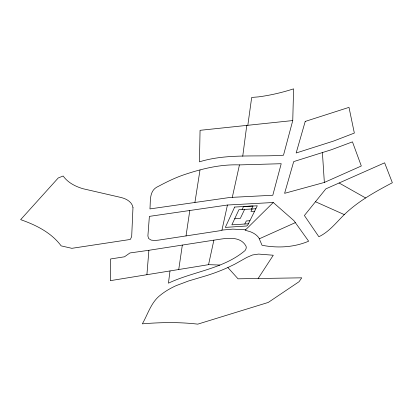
<?xml version="1.0" encoding="UTF-8"?>
<svg xmlns="http://www.w3.org/2000/svg" width="413" height="413" viewBox="0 0 413 413"><rect width="100%" height="100%" fill="white"/><g stroke="black" fill="none" stroke-linecap="round" stroke-linejoin="round"><path stroke-width="0.62" d="M292.755 120.56L200.057 130.317L199.458 161.829C226.649 153.419 255.549 157.121 283.494 155.226L292.755 120.56L293.586 88.857A162.371 117.968 -30.1 0 1 258.497 96.879L251.682 97.442L247.831 125.299M146.904 274.707L148.902 250.288L213.877 240.159C224.052 238.735 239.37 234.889 245.75 245.683A12.834 6.334 -17.5 0 1 244.971 250.634C223.185 269.028 193.47 271.336 168.437 283.173L170.006 270.949M242.741 156.228L246.767 125.418M178.746 269.519L182.334 245.085M186.026 235.921L189.804 210.501L227.444 205.024L273.251 202.509L293.906 220.614L308.65 241.202C293.937 247.428 277.634 248.265 262.043 245.276L258.956 238.089A43.649 21.6 -16.9 0 0 250.123 231.657L245.152 230.253L273.251 202.509M194.91 202.484L199.99 170.068M148.902 250.288L129.95 252.952L124.473 256.798L110.524 258.977L110.317 280.664L208.55 264.666L213.877 240.159M227.444 205.024L221.879 230.428L158.453 240.144L154.57 240.49L151.137 240.103L148.623 238.518L147.89 235.983L149.382 216.376L189.804 210.501M232.297 197.342L239.447 164.906L281.217 163.713L272.797 195.251L229.943 197.46L149.945 208.916C150.673 200.491 148.948 190.243 158.463 186.309C166.687 181.911 175.071 177.807 183.904 174.782C201.802 168.762 220.423 164.183 239.447 164.906M242.106 209.561L243.556 206.49L253.04 205.958L251.548 209.019M244.604 209.417L240.304 218.441L234.682 218.787M244.806 224.011L246.298 220.965L249.911 220.738M252.157 208.968L250.944 211.456L254.609 211.239M258.13 278.507L273.282 255.234L258.548 254.078L252.57 254.966L246.835 257.418L234.698 264.232L227.868 267.521A100.751 53.422 -15.9 0 1 206.154 275.739L188.643 280.948L176.046 285.682A47.402 21.424 -15.7 0 0 160.647 294.954C151.148 302.017 148.004 314.019 142.346 323.844C160.771 322.3 179.376 321.995 197.765 324.143L268.274 302.43L299.074 281.687L301.753 277.825L238.038 278.816L227.868 267.521M315.475 201.74L304.391 215.514L318.857 236.737C330.297 231.27 337.617 220.583 346.786 212.267C360.27 200.006 376.336 191.178 392.35 182.732L384.622 162.82L325.862 188.855L315.475 201.74L344.344 214.626M259.307 238.807L295.347 222.628M324.35 182.438L361.313 165.995L352.459 141.86L331.402 149.733L293.7 161.597L284.598 193.325L324.35 182.438L322.419 152.676M221.957 230.087L232.86 229.127L245.601 229.809M248.409 223.779L231.853 224.848L238.915 209.732L255.833 208.756M208.55 264.666L219.799 265.048M339.099 182.995L365.629 197.956M132.981 207.45L131.68 236.623L130.317 239.452L71.857 248.321L61.15 245.874C51.341 232.586 35.89 224.971 20.65 219.649L58.243 177.962L63.148 176.005C67.887 182.675 75.445 186.537 83.137 188.756L120.828 197.445C126.048 198.668 131.938 201.668 132.981 207.45M305.217 121.432L296.162 152.986L333.616 141.05L354.344 133.074L348.995 107.37L305.217 121.432M234.656 207.052L225.338 227.387L246.773 225.983L247.841 224.925L257.304 205.782L234.656 207.052"/></g></svg>
